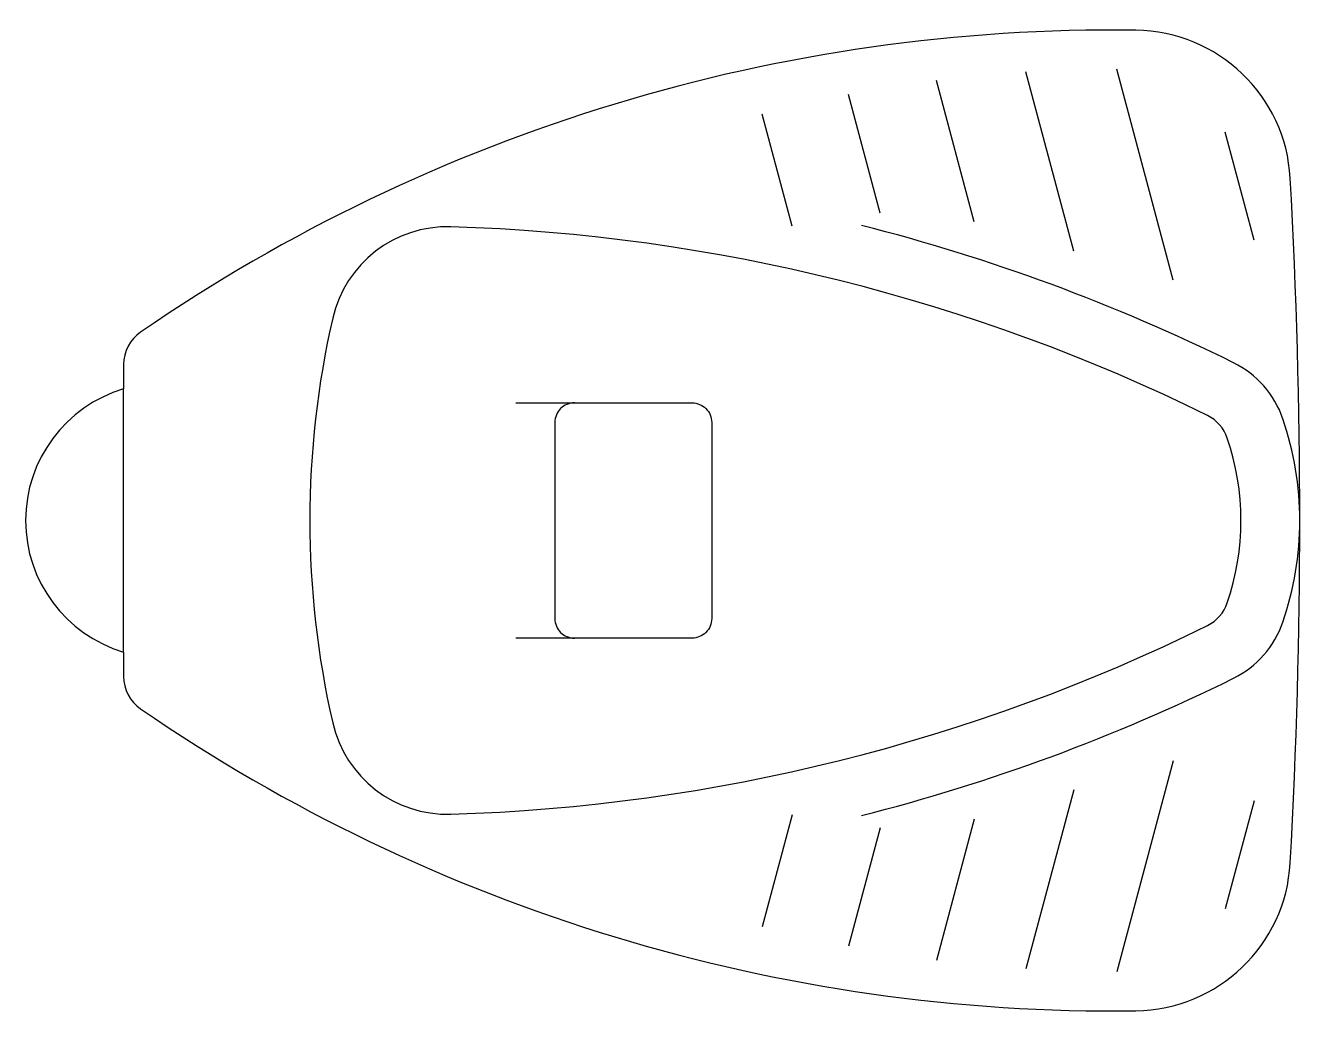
# Model space of a CAD drawing. Header units: millimetres. Extents: x 65.403 to 66.055, y 161.045 to 161.55.
import ezdxf

# ---------------------------------------------------------------- set-up
doc = ezdxf.new("R2010")
doc.units = ezdxf.units.MM

# ---------------------------------------------------------------- blocks, each defined once
blk = doc.blocks.new('*U14')
for p, q in [((0.53471, 0.13739), (0.51025, 0.2287)), ((0.58546, 0.12253), (0.55663, 0.23011)), ((0.48396, 0.15226), (0.46465, 0.22434)), ((0.43599, 0.15678), (0.41982, 0.21714)), ((0.39101, 0.15012), (0.37573, 0.20715)), ((0.62675, 0.14294), (0.61201, 0.19798)), ((0.58546, -0.12256), (0.55663, -0.23014)), ((0.53471, -0.13743), (0.51025, -0.22873)), ((0.62675, -0.14298), (0.61201, -0.19801)), ((0.39101, -0.15015), (0.37573, -0.20718)), ((0.48396, -0.15229), (0.46465, -0.22437)), ((0.43599, -0.15681), (0.41982, -0.21717))]:
    blk.add_line(p, q)
for points in [[(0.56628, 0.25004, 0.154925), (0.05867, 0.09602, 0.247049), (0.05, 0.07954), (0.05, 0.06707, 0.745356), (0.05, -0.0671), (0.05, 0.06707)], [(0.21695, 0.14974, 0.358255), (0.15665, 0.10316, 0.11296), (0.15665, -0.10319, 0.358255), (0.21695, -0.14978)], [(0.61621, -0.08044, 0.198249), (0.64139, -0.05178, 0.166241), (0.64139, 0.05175, 0.198249), (0.61621, 0.08041)], [(0.25, 0.05998), (0.34, 0.05998, -0.414214), (0.35, 0.04998), (0.35, -0.05002, -0.414214), (0.34, -0.06002), (0.25, -0.06002)], [(0.28, 0.05998, 0.414214), (0.27, 0.04998), (0.27, -0.05002, 0.414214), (0.28, -0.06002)], [(0.60294, -0.05354, 0.198249), (0.61301, -0.04208, 0.166241), (0.61301, 0.04204, 0.198249), (0.60294, 0.05351)], [(0.05, -0.0671), (0.05, -0.07957, 0.247049), (0.05867, -0.09605, 0.154925), (0.56628, -0.25007)]]:
    blk.add_lwpolyline(points, format="xyb")
for centre, radius, start, end in [((0.56526, 0.17005), 0.08, 3.19636, 89.26588), ((-2.48, -0.00002), 3.13, 356.80364, 3.19636), ((0.18868, -0.78581), 0.96598, 63.73092, 75.75502), ((0.18868, -0.78581), 0.93598, 63.73092, 88.26917), ((0.18868, 0.78577), 0.93598, 271.73083, 296.26908), ((0.18868, 0.78577), 0.96598, 284.24498, 296.26908), ((0.56526, -0.17008), 0.08, 270.73412, 356.80364)]:
    blk.add_arc(centre, radius, start, end)

msp = doc.modelspace()

# ---------------------------------------------------------------- block references
msp.add_blockref('*U14', (65.40254, 161.29758))

doc.saveas('drawing.dxf')
